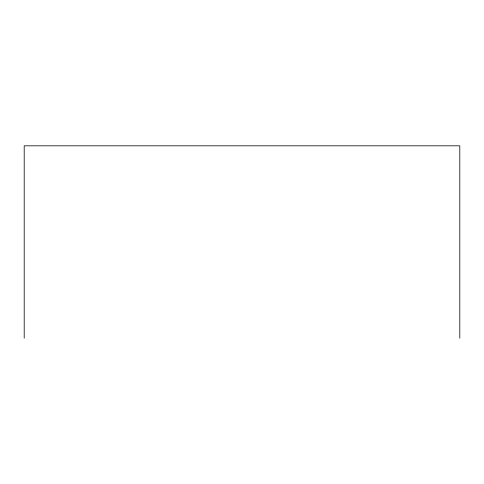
<?xml version="1.0" encoding="UTF-8"?>
<svg xmlns="http://www.w3.org/2000/svg" width="484" height="484" viewBox="0 0 484 484"><rect width="100%" height="100%" fill="white"/><g stroke="black" fill="none" stroke-linecap="round" stroke-linejoin="round"><path stroke-width="0.73" d="M459.8 338.183L459.8 145.817L24.2 145.817L24.2 338.183"/></g></svg>
